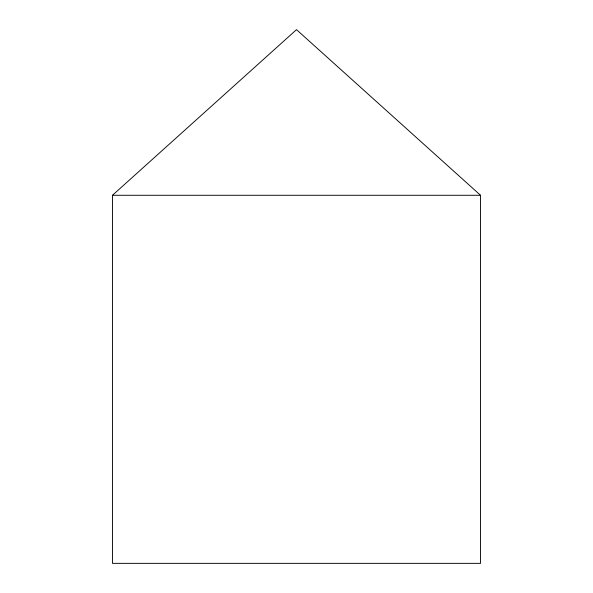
<?xml version="1.0" encoding="UTF-8"?>
<svg xmlns="http://www.w3.org/2000/svg" width="593" height="593" viewBox="0 0 593 593"><rect width="100%" height="100%" fill="white"/><g stroke="black" fill="none" stroke-linecap="round" stroke-linejoin="round"><path stroke-width="0.89" d="M112.462 195.282L296.5 29.65L480.538 195.282L480.538 563.35L112.462 563.35L112.462 195.282L480.538 195.282"/></g></svg>
